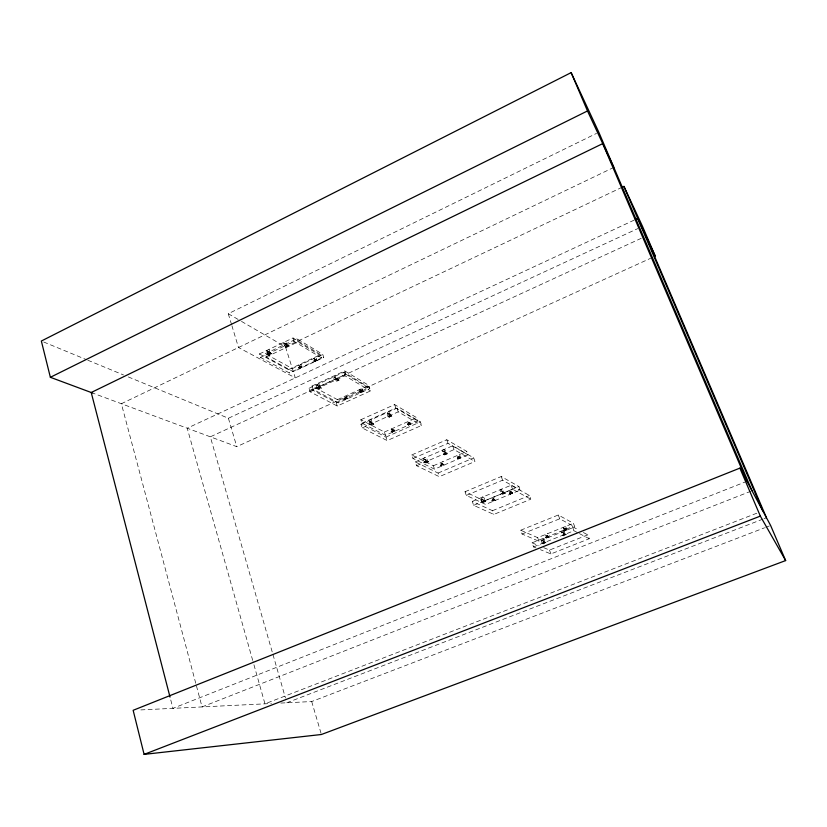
<?xml version="1.0" encoding="UTF-8"?>
<svg xmlns="http://www.w3.org/2000/svg" width="827" height="827" viewBox="0 0 827 827"><rect width="100%" height="100%" fill="white"/><g stroke="black" fill="none" stroke-linecap="round" stroke-linejoin="round"><path stroke-width="0.62" stroke-dasharray="4.13 3.1" d="M389.269 414.978L390.075 416.343L389.682 414.792M562.805 532.392C563.456 533.074 563.601 533.312 562.536 532.102M563.135 532.857L562.68 532.598L563.249 533.105M345.934 397.663L345.272 397.074L346.678 397.849M543.287 540.641C540.041 539.938 545.169 541.912 542.233 540.176M542.543 540.796L542.088 540.734M543.07 541.178L543.112 540.786M393.001 431.456L392.236 430.164L393.145 429.833M393.135 431.353L392.556 429.513L393.869 430.205M502.206 490.969C502.434 492.582 500.5 489.439 502.351 491.651M300.552 366.382L299.56 366.154L301.741 367.446L299.725 368.387M482.937 499.725L481.541 498.846L483.144 499.725L482.327 499.405L482.854 499.094M444.254 451.625L443.634 451.594L444.192 451.821M425.636 460.236C421.46 457.403 427.838 461.538 425.15 459.419M388.245 413.903L389.321 414.348L387.46 413.221L388.99 414.513M370.258 421.822C372.512 422.855 369.648 421.884 370.796 421.915M335.462 377.743L336.444 378.456L334.408 377.288L336.413 378.094M285.398 343.743L284.839 343.639L285.377 343.494M409.158 424.313L408.838 422.711M409.272 423.931C408.021 423.972 408.931 421.119 410.037 423.062M546.895 535.369L547.815 535.793M511.065 491.672L511.096 493.45M493.688 499.208L492.944 498.629L495.218 500.128L492.923 501.079L491.91 500.583L494.215 499.632L495.373 500.397L494.122 496.893M493.016 499.022C494.195 502.888 493.657 497.988 493.026 499.312M459.502 454.54L460.711 457.941L458.282 456.494L459.74 456.762M458.334 456.855C460.029 460.019 457.682 456.142 458.871 456.38M442.445 463.782L441.504 463.492L443.789 464.846L441.566 465.797L440.44 465.219L443.096 464.298L441.835 463.306M441.98 463.802L442.197 465.363L441.535 464.019L442.331 463.978L441.628 463.916M392.722 429.813L393.207 429.978M361.44 390.592L361.482 390.22M426.318 462.169C425.698 457.9 426.277 463.161 426.846 461.983M299.974 366.206L300.18 367.829L299.663 366.392M443.654 451.738L443.975 451.945M444.544 452.627C447.955 451.542 443.51 456.917 445.019 452.441M547.247 535.937L546.73 535.855M547.298 537.292L546.874 535.607M483.692 501.741C482.906 497.358 483.64 502.547 484.188 501.534M318.674 386.178L317.175 385.165M503.116 493.678L502.692 491.962L503.478 493.574M502.971 493.388L503.064 493.409M565.254 528.598C567.074 529.911 562.753 527.078 565.472 529.084M269.054 352.612L269.716 354.039L269.55 352.498M361.058 390.23L361.017 391.647M286.783 345.893L286.111 344.466L286.452 345.831M314.746 359.445L315.345 360.727L315.19 359.342M318.943 386.964C321.362 387.956 318.044 389.052 319.449 386.84M319.398 388.401L319.894 388.225M336.331 378.952C338.832 379.975 335.411 381.082 336.837 378.838M336.796 380.399L337.292 380.224M343.743 398.779L345.903 398.045L345.417 397.549L345.789 398.883L345.014 397.467L347.33 398.831L346.193 395.575L347.164 398.562L345.086 399.513L343.743 398.779L345.831 397.828L347.164 398.562M345.355 398.986L345.8 398.862M318.168 385.827L318.964 386.075M370.785 422.121L370.207 422.028M425.481 459.564L424.933 459.812L425.843 459.719M563.435 533.549C565.937 534.035 562.929 536.475 563.911 533.332M371.147 422.959C373.67 423.982 370.207 425.078 371.654 422.824M390.158 416.208L389.631 416.188M510.631 491.755L511.365 492.375M511.076 491.92L510.59 492.055M285.325 343.846L284.974 343.836M388.752 414.182L389.259 414.038M510.29 492.086L510.848 493.43M361.968 388.483L363.043 391.698L360.717 390.323L361.523 390.251M408.972 422.607L408.662 422.318M546.626 536.113L547.164 535.979L547.154 537.55M543.256 541.633C544.807 540.848 543.556 544.021 544.352 543.06M564.82 528.164C567.839 532.092 561.864 529.311 565.751 528.649M511.117 493.161L511.251 493.316M445.35 453.785L445.133 454.002M231.56 324.577L228.273 313.712L596.515 133.405M613.841 167.395L121.362 403.721L195.741 683.216M259.42 353.946L293.016 337.964L320.566 354.618L321.641 357.915L289.44 372.977L260.484 357.388L259.42 353.946L288.406 369.679L289.44 372.977M265.271 353.739L296.924 338.708L322.737 354.38L323.75 357.502L293.337 371.716L266.284 356.985L265.271 353.739L292.355 368.604L322.737 354.38M267.638 353.718L270.005 352.726L271.742 353.894L269.509 354.948L267.71 353.956L266.656 350.503M260.484 357.388L294.112 341.417L321.641 357.915M241.484 321.383L285.522 346.947L621.625 187.502M266.635 350.503L267.834 354.028L269.519 354.948L267.762 353.791L269.447 354.711L271.68 353.656M288.458 345.696C281.862 348.291 292.324 346.089 286.824 344.745L284.571 345.81L286.287 346.999M266.284 356.985L297.958 341.964L323.75 357.502M288.406 369.679L320.566 354.618M300.821 364.542L301.907 367.705L300.315 366.64L298.289 367.591L299.891 368.656L298.795 365.482L300.914 364.593M314.922 361.285L316.968 360.324L315.563 359.507L313.516 360.458L315.097 361.544L313.991 358.37L316.028 357.419L317.134 360.593L314.777 359.145L316.565 359.714M300.377 366.847L298.289 367.591M317.03 360.531L315.625 359.714L313.526 360.458M315.004 361.337L317.061 360.376M634.175 220.116L187.202 428.21L252.7 660.391M128.319 376.936L228.407 418.245L637.844 228.562M312.027 386.013L344.725 370.92L368.79 385.382L369.865 388.587L338.491 402.852L313.102 389.352L312.027 386.013L337.457 399.648L338.491 402.852M309.029 388.276L343.815 372.233L369.39 387.512L370.537 390.923L337.251 406.026L310.166 391.833L309.029 388.276L336.144 402.635L337.251 406.026M313.102 389.352L345.841 374.269L369.865 388.587M641.245 238.31L210.327 436.821L272.6 653.289M317.568 388.142L320.008 387.15L321.641 388.235L319.336 389.3L317.651 388.39M310.166 391.833L344.993 375.799L370.537 390.923M321.651 388.235L319.966 387.325C320.917 381.226 313.588 384.741 317.764 388.452L319.346 389.29L317.682 388.214L319.274 389.052L321.579 387.997M338.946 380.007L337.426 379.128L335.09 380.203L336.62 381.071L338.946 380.007L336.703 381.309L335.059 380.379C331.027 376.626 338.357 373.256 337.395 379.304L339.029 380.244M337.457 399.648L368.79 385.382M91.218 392.505L236.76 446.652L650.58 258.313M360.923 392.66L359.786 389.393L360.944 392.649L359.528 391.843L361.575 390.664L362.877 391.429L361.585 390.602L362.95 391.636M359.528 391.843L361.647 390.882M336.144 402.635L369.39 387.512M362.96 391.471L360.768 392.38L359.456 391.626M360.82 419.734L394.634 404.589L416.777 417.718L417.914 421.015L385.516 435.322L361.957 423.176L360.82 419.734L384.421 432.025L385.516 435.322M361.957 423.176L395.813 408.052L417.914 421.015M360.944 424.251L396.991 408.156L420.395 421.915L421.605 425.429L387.17 440.584L362.154 427.931L360.944 424.251L386.002 437.08L387.17 440.584M369.824 424.22L372.336 423.207L373.856 424.22L371.468 425.285L370.01 424.53L368.79 420.85M390.385 415.164L387.977 416.239C388.928 418.317 394.065 416.043 390.385 415.164L389.124 411.66L390.375 415.35L391.864 416.198M362.154 427.931L398.242 411.846L421.605 425.429M373.783 423.972L371.385 425.037L369.938 424.282L371.468 425.285L369.927 424.468M389.372 417.025L391.781 415.95M384.421 432.025L416.777 417.718M392.515 429.947L394.489 431.022L392.339 431.973L391.295 428.903L392.494 432.242C389.052 431.487 393.745 429.409 394.644 431.291L393.538 427.993M410.781 424.086C409.665 421.884 404.889 426.019 409.499 423.176L410.699 423.869M391.161 431.539L393.321 430.578M408.528 424.83L410.781 423.9M386.002 437.08L420.395 421.915M411.763 454.933L446.756 439.757L466.779 451.418L467.989 454.819L434.526 469.157L412.973 458.489L411.763 454.933L433.348 465.766L434.526 469.157M412.973 458.489L448.017 443.324L467.989 454.819M415.299 461.921L452.689 445.774L473.675 457.869L474.977 461.497L439.313 476.683L416.591 465.725L415.299 461.921L438.072 473.065L439.313 476.683M427.125 461.187L428.541 461.89L426.05 462.965L424.633 462.262C420.54 457.827 427.621 454.716 427.228 461.228M444.616 449.35L442.021 450.384L443.355 454.199L444.709 454.933L447.211 453.847L445.867 452.907L444.533 449.299L445.867 453.113L447.211 453.847M424.54 461.993L427.052 460.908L428.52 461.9M428.448 461.642L425.957 462.707L424.644 462.055L427.135 460.98M445.867 452.907L443.355 453.992L444.709 454.933M416.591 465.725L454.033 449.599L474.977 461.497M444.626 454.674L447.118 453.599M543.639 541.52L543.815 543.225M433.348 465.766L466.779 451.418M457.207 458.034L459.461 457.062L460.546 457.672L458.303 458.634L457.3 458.261L458.468 458.902L457.269 455.501M440.44 465.219L442.745 464.495L443.954 465.115L442.765 461.724M457.29 458.261L459.543 457.29L460.629 457.9M458.365 458.675L460.618 457.703M438.072 473.065L473.675 457.869M465.001 491.734L501.255 476.517L518.953 486.576L520.235 490.08L485.625 504.439L466.294 495.404L465.001 491.734L484.384 500.935L485.625 504.439M466.294 495.404L502.589 480.208L520.235 490.08M472.269 501.4L511.096 485.232L529.414 495.476L530.8 499.219L493.843 514.425L473.654 505.338L472.269 501.4L492.51 510.693L493.843 514.425M481.903 501.596L484.591 500.562L485.842 501.379L483.257 502.454L482.007 501.865C477.644 497.244 485.067 494.143 484.684 500.831M473.654 505.338L512.533 489.181L530.8 499.219M484.384 500.935L518.953 486.576M505.132 493.068L504.036 492.489L501.431 493.564L502.537 494.143L505.132 493.068L502.63 494.412L501.441 493.791L500.025 489.842L502.702 488.798L504.046 492.706L505.225 493.326M509.246 493.388L511.582 492.416L512.544 492.933L509.349 493.616L510.383 494.174L509.029 490.628L510.3 494.143M491.91 500.583L494.298 499.859M509.339 493.626L511.675 492.654L512.699 493.212L511.427 489.698M510.218 493.905L512.544 492.933L511.582 492.416L512.626 493.171M492.51 510.693L529.414 495.476M520.7 530.221L558.287 514.994L573.421 523.284L574.786 526.902L538.956 541.261L522.075 534.015L520.7 530.221L537.643 537.653L573.421 523.284M522.075 534.015L559.703 518.808L574.786 526.902M535.855 547.846L533.539 546.905L532.05 542.832L572.408 526.654L578.993 530.159M545.644 537.509L548.022 536.547L548.901 536.95L545.727 537.746L546.668 538.17L545.344 534.562M545.727 537.746L548.115 536.795L549.045 537.219L547.722 533.611M566.888 529.776L564.428 530.727L563.59 530.303L566.009 529.342L566.981 530.035L565.627 526.406M542.109 543.153L544.879 542.119L545.872 542.553L543.287 543.897L542.192 543.194L543.184 543.628L545.872 542.553M533.539 546.905L573.948 530.748L578.321 533.022M566.03 534.49L565.089 534.035L562.391 535.121L563.332 535.576L566.03 534.49L563.425 535.844L562.422 535.358L560.964 531.296M543.68 547.66L549.5 550.079L587.78 534.852L589.248 538.728L550.916 553.935L540.486 549.717M746.936 481.293L172.936 708.346L170.352 698.36M750.823 491.248L202.046 706.92L196.071 684.467M756.788 513.216L264.96 703.839L253.052 661.631M426.525 461.9L426.494 462.035M762.856 519.139L286.835 702.774L285.77 699.063M764.065 518.674L766.474 517.743M280.87 703.064L311.696 701.554L764.593 527.781M765.802 527.316L769.41 525.931M267.162 350.741L269.178 352.064L267.142 351.237M361.513 391.688L360.82 390.365M371.034 422.566L369.369 421.708L371.178 422.049M140.859 709.917L271.39 703.529M481.769 499.157L481.914 498.609M301.379 366.816L299.912 365.999M362.35 390.726L360.975 389.92M494.298 499.094L493.233 498.567M269.974 353.842L269.478 354.008M283.93 343.226C282.803 341.489 288.881 346.472 284.178 342.771M317.092 385.661L318.757 386.56M387.646 413.149L387.45 413.634M369.731 421.315L369.493 421.76M444.544 451.656L442.848 451.087L444.399 452.183M501.317 490.494L501.172 491.031M408.559 422.783L410.864 424.137L409.727 420.829M443.034 463.926L442.745 464.495M511.582 491.92L510.249 491.745M43.738 342.027L86.628 359.724M87.817 360.221L123.554 374.972M532.05 542.832L539.028 545.727M543.298 543.887L542.285 543.473L540.796 539.39M544.9 542.367L545.975 542.822M543.484 538.315L544.983 542.388M484.591 500.8L485.842 501.379L483.164 502.196L481.996 501.648L483.268 502.454L482.089 501.906L480.694 497.968M491.993 500.821L493.078 501.348L491.827 497.844M424.644 462.055L426.05 462.965L424.727 462.303L423.424 458.499M566.123 534.769L565.13 534.273L563.673 530.221M566.929 530.004L566.092 529.58L563.683 530.552L564.583 530.996L563.166 527.347L564.51 530.965M440.512 465.446L441.732 466.066L440.471 462.634L441.566 465.797M579.417 533.601L589.248 538.728M372.305 423.403L373.866 424.22M391.088 431.312L392.339 431.973M583.386 532.505L587.78 534.852M371.199 419.775L372.419 423.455M343.815 398.996L345.252 399.782L344.208 396.578M269.943 352.902L271.752 353.884M460.546 457.672L459.543 457.29M269.002 349.511L270.078 352.953M389.455 417.273L387.956 416.426L386.809 412.797M407.318 424.148L408.693 425.088L407.473 421.749L408.6 425.047M228.273 313.712L240.388 320.742M283.558 342.585L284.529 345.975M288.53 345.924L286.783 344.9L285.801 341.51M313.981 358.37L315.077 361.554M316.968 360.324L315.625 359.714M572.408 526.654L573.948 530.748M558.287 514.994L559.703 518.808M549.5 550.079L550.916 553.935M537.643 537.653L538.956 541.261M511.096 485.232L512.533 489.181M501.255 476.517L502.589 480.208M452.689 445.774L454.033 449.599M446.756 439.757L448.017 443.324M396.991 408.156L398.242 411.846M394.634 404.589L395.813 408.052M344.725 370.92L345.841 374.269M343.815 372.233L344.993 375.799M318.829 383.759L320.09 387.387M296.924 338.708L297.958 341.964M293.016 337.964L294.112 341.417M285.522 346.947L295.291 377.887L238.496 347.505L231.932 325.786M228.407 418.245L236.76 446.652M311.696 701.554L321.031 733.28M272.962 654.529L285.408 697.823M483.568 501.441L484.095 501.276L483.568 501.441M563.911 534.862L564.448 534.697L563.942 534.842"/><path stroke-width="1.24" d="M752.022 490.783L598.831 132.279L571.137 72.621L41.35 341.034L50.364 377.298L92.727 393.063M50.364 377.298L587.49 110.952L571.137 72.621M621.625 187.502L623.961 186.395L642.527 226.402L655.284 256.174L637.689 218.483L635.343 219.569M739.876 468.123L133.147 710.3L144.105 754.379L321.393 734.5L785.65 560.572L770.619 525.476L739.876 468.123L760.344 516.11L785.65 560.572M144.105 754.379L760.344 516.11M587.49 110.952L613.841 167.395M645.928 236.15L766.474 517.743M623.961 186.395L762.794 510.879M746.936 481.293L602.728 143.609L91.218 392.505L170.031 697.109"/></g></svg>
